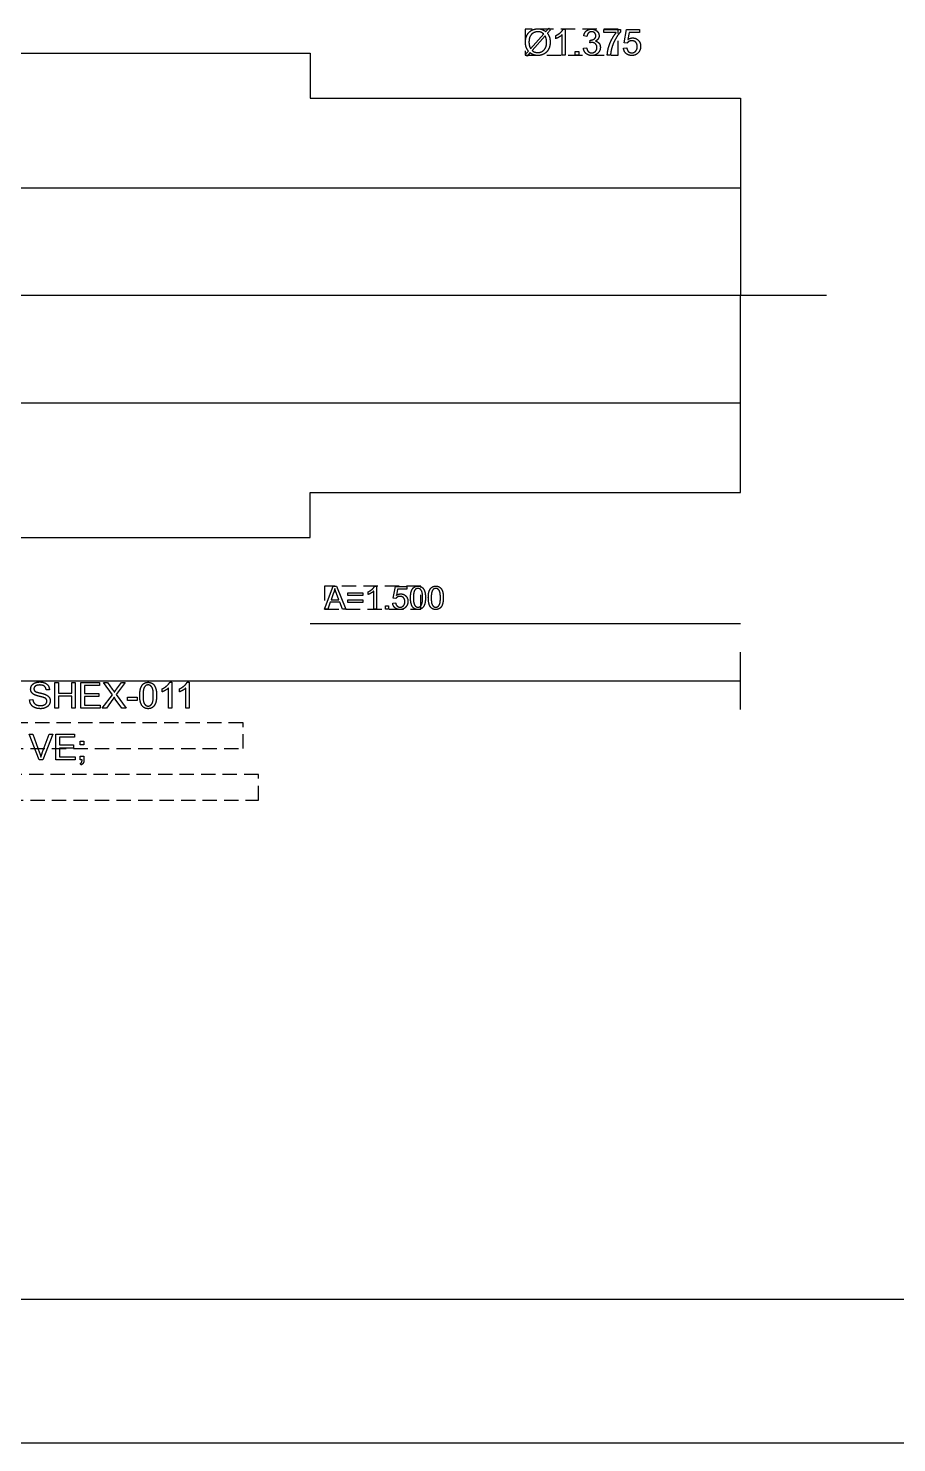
# Model space of a CAD drawing. Header units: millimetres. Extents: x 0 to 340, y 0 to 220.
# Drawn here: x 55.17 to 85.45, y 0 to 49.31 of the extents above; entities that cross this region are included whole.
import ezdxf

# ---------------------------------------------------------------- set-up
doc = ezdxf.new("R2010")
doc.units = ezdxf.units.MM
doc.linetypes.add('DASHED', pattern=[0.75, 0.5, -0.25])
doc.layers.get('0').update_dxf_attribs({"linetype": 'CONTINUOUS'})

msp = doc.modelspace()

# ---------------------------------------------------------------- linework, layer by layer
for p, q in [((73.216, 49.193), (73.32, 49.308)), ((73.32, 49.308), (73.38, 49.257)), ((72.685, 48.597), (73.143, 49.11)), ((73.193, 49.047), (72.737, 48.536)), ((73.38, 49.257), (73.272, 49.135)), ((73.564, 48.946), (73.564, 49.053)), ((73.785, 48.375), (73.785, 49.079)), ((73.824, 49.279), (73.895, 49.279)), ((73.895, 49.279), (73.895, 48.375)), ((74.65, 49.026), (74.539, 49.045)), ((74.746, 48.801), (74.759, 48.898)), ((75.234, 49.157), (75.234, 49.263)), ((75.234, 49.263), (75.817, 49.263)), ((75.675, 49.157), (75.234, 49.157)), ((75.817, 49.263), (75.817, 49.177)), ((75.946, 48.8), (76.033, 49.263)), ((76.033, 49.263), (76.481, 49.263)), ((76.121, 49.157), (76.073, 48.915)), ((76.481, 49.157), (76.121, 49.157)), ((76.481, 49.263), (76.481, 49.157)), ((20, 48.44), (65, 48.44)), ((65, 48.44), (65, 46.875)), ((72.5, 48.39), (72.608, 48.511)), ((72.561, 48.339), (72.5, 48.39)), ((72.664, 48.454), (72.561, 48.339)), ((73.895, 48.375), (73.785, 48.375)), ((74.24, 48.375), (74.24, 48.501)), ((74.24, 48.501), (74.366, 48.501)), ((74.366, 48.375), (74.24, 48.375)), ((74.366, 48.501), (74.366, 48.375)), ((74.528, 48.613), (74.639, 48.627)), ((75.474, 48.375), (75.36, 48.375)), ((75.926, 48.611), (76.042, 48.621)), ((76.05, 48.787), (75.946, 48.8)), ((65, 46.875), (80, 46.875)), ((80, 46.875), (80, 40)), ((20, 43.75), (80, 43.75)), ((17, 40), (83, 40)), ((80, 33.125), (80, 40)), ((20, 36.25), (80, 36.25)), ((65, 31.56), (65, 33.125)), ((65, 33.125), (80, 33.125)), ((20, 31.56), (65, 31.56)), ((65.5, 29.06), (65.807, 29.86)), ((65.819, 29.623), (65.731, 29.389)), ((65.807, 29.86), (65.921, 29.86)), ((66.002, 29.389), (65.919, 29.61)), ((65.921, 29.86), (66.249, 29.06)), ((66.309, 29.53), (66.309, 29.622)), ((66.309, 29.622), (66.838, 29.622)), ((66.838, 29.622), (66.838, 29.53)), ((67.021, 29.568), (67.021, 29.662)), ((67.218, 29.06), (67.218, 29.686)), ((67.253, 29.863), (67.316, 29.863)), ((67.316, 29.863), (67.316, 29.06)), ((67.896, 29.438), (67.973, 29.849)), ((67.973, 29.849), (68.371, 29.849)), ((68.052, 29.755), (68.009, 29.54)), ((68.371, 29.755), (68.052, 29.755)), ((68.371, 29.849), (68.371, 29.755)), ((65.7, 29.302), (65.612, 29.06)), ((66.035, 29.302), (65.7, 29.302)), ((65.731, 29.389), (66.002, 29.389)), ((66.128, 29.06), (66.035, 29.302)), ((66.838, 29.53), (66.309, 29.53)), ((66.309, 29.288), (66.309, 29.379)), ((66.309, 29.379), (66.838, 29.379)), ((66.838, 29.288), (66.309, 29.288)), ((66.838, 29.379), (66.838, 29.288)), ((67.623, 29.06), (67.623, 29.172)), ((67.623, 29.172), (67.735, 29.172)), ((67.735, 29.172), (67.735, 29.06)), ((67.878, 29.27), (67.981, 29.278)), ((67.988, 29.426), (67.896, 29.438)), ((65.612, 29.06), (65.5, 29.06)), ((66.249, 29.06), (66.128, 29.06)), ((67.316, 29.06), (67.218, 29.06)), ((67.735, 29.06), (67.623, 29.06)), ((65, 28.56), (80, 28.56)), ((80, 25.56), (80, 27.56)), ((20, 26.56), (80, 26.56)), ((55.912, 26.251), (55.797, 26.242)), ((56.105, 25.605), (56.105, 26.505)), ((56.105, 26.505), (56.224, 26.505)), ((56.224, 26.505), (56.224, 26.135)), ((56.224, 26.135), (56.692, 26.135)), ((56.692, 26.135), (56.692, 26.505)), ((56.692, 26.505), (56.811, 26.505)), ((56.811, 26.505), (56.811, 25.605)), ((57.012, 25.605), (57.012, 26.505)), ((57.012, 26.505), (57.662, 26.505)), ((57.662, 26.398), (57.131, 26.398)), ((57.131, 26.398), (57.131, 26.123)), ((57.662, 26.505), (57.662, 26.398)), ((58.105, 26.074), (57.798, 26.505)), ((57.798, 26.505), (57.939, 26.505)), ((57.939, 26.505), (58.103, 26.274)), ((58.557, 26.505), (58.241, 26.08)), ((58.246, 26.266), (58.427, 26.505)), ((58.427, 26.505), (58.557, 26.505)), ((59.844, 26.176), (59.844, 26.282)), ((60.065, 25.605), (60.065, 26.309)), ((60.105, 26.508), (60.176, 26.508)), ((60.176, 26.508), (60.176, 25.605)), ((60.45, 26.176), (60.45, 26.282)), ((60.671, 25.605), (60.671, 26.309)), ((60.711, 26.508), (60.782, 26.508)), ((60.782, 26.508), (60.782, 25.605)), ((55.222, 25.894), (55.335, 25.904)), ((56.692, 26.029), (56.224, 26.029)), ((56.224, 26.029), (56.224, 25.605)), ((56.692, 25.605), (56.692, 26.029)), ((57.131, 26.123), (57.629, 26.123)), ((57.629, 26.017), (57.131, 26.017)), ((57.131, 26.017), (57.131, 25.711)), ((57.131, 25.711), (57.683, 25.711)), ((57.629, 26.123), (57.629, 26.017)), ((57.683, 25.711), (57.683, 25.605)), ((57.756, 25.605), (58.105, 26.074)), ((58.125, 25.918), (57.899, 25.605)), ((58.434, 25.605), (58.208, 25.926)), ((58.241, 26.08), (58.582, 25.605)), ((58.629, 25.875), (58.629, 25.986)), ((58.629, 25.986), (58.969, 25.986)), ((58.969, 25.875), (58.629, 25.875)), ((58.969, 25.986), (58.969, 25.875)), ((56.224, 25.605), (56.105, 25.605)), ((56.811, 25.605), (56.692, 25.605)), ((57.683, 25.605), (57.012, 25.605)), ((57.899, 25.605), (57.756, 25.605)), ((58.582, 25.605), (58.434, 25.605)), ((60.176, 25.605), (60.065, 25.605)), ((60.782, 25.605), (60.671, 25.605)), ((55.554, 23.805), (55.206, 24.705)), ((55.206, 24.705), (55.335, 24.705)), ((55.335, 24.705), (55.568, 24.051)), ((55.664, 24.051), (55.907, 24.705)), ((56.029, 24.705), (55.676, 23.805)), ((55.907, 24.705), (56.029, 24.705)), ((56.138, 23.805), (56.138, 24.705)), ((56.138, 24.705), (56.789, 24.705)), ((56.789, 24.705), (56.789, 24.598)), ((56.789, 24.598), (56.257, 24.598)), ((56.257, 24.598), (56.257, 24.323)), ((56.257, 24.323), (56.755, 24.323)), ((56.755, 24.217), (56.257, 24.217)), ((56.257, 24.217), (56.257, 23.911)), ((56.755, 24.323), (56.755, 24.217)), ((56.989, 24.331), (56.989, 24.457)), ((56.989, 24.457), (57.115, 24.457)), ((57.115, 24.331), (56.989, 24.331)), ((57.115, 24.457), (57.115, 24.331)), ((55.676, 23.805), (55.554, 23.805)), ((56.81, 23.805), (56.138, 23.805)), ((56.257, 23.911), (56.81, 23.911)), ((56.81, 23.911), (56.81, 23.805)), ((57.012, 23.627), (56.982, 23.674)), ((56.989, 23.805), (56.989, 23.93)), ((56.989, 23.93), (57.115, 23.93)), ((57.052, 23.805), (56.989, 23.805)), ((57.115, 23.93), (57.115, 23.805)), ((5, 5), (335, 5)), ((0, 0), (340, 0))]:
    msp.add_line(p, q)
at = {"linetype": 'DASHED'}
for p, q in [((75.74, 49.275), (72.5, 49.275)), ((72.5, 49.275), (72.5, 48.375)), ((75.74, 48.375), (75.74, 49.275)), ((72.5, 48.375), (75.74, 48.375)), ((68.86, 29.86), (65.5, 29.86)), ((65.5, 29.86), (65.5, 29.06)), ((68.86, 29.06), (68.86, 29.86)), ((65.5, 29.06), (68.86, 29.06)), ((62.66, 25.1), (20, 25.1)), ((62.66, 24.2), (62.66, 25.1)), ((20, 24.2), (62.66, 24.2)), ((63.2, 23.3), (20, 23.3)), ((63.2, 22.4), (63.2, 23.3)), ((20, 22.4), (63.2, 22.4))]:
    msp.add_line(p, q, dxfattribs=at)
for points in [[(72.507, 48.823), (72.507, 48.962), (72.563, 49.07)], [(72.528, 48.668), (72.507, 48.732), (72.507, 48.823)], [(72.563, 49.07), (72.618, 49.179), (72.718, 49.234)], [(72.718, 49.097), (72.63, 49.006), (72.63, 48.825)], [(72.63, 48.825), (72.63, 48.754), (72.644, 48.699)], [(72.718, 49.234), (72.817, 49.29), (72.94, 49.29)], [(72.94, 49.188), (72.806, 49.188), (72.718, 49.097)], [(72.94, 49.29), (73.022, 49.29), (73.084, 49.269)], [(73.042, 49.172), (72.998, 49.188), (72.94, 49.188)], [(73.143, 49.11), (73.085, 49.155), (73.042, 49.172)], [(73.084, 49.269), (73.145, 49.247), (73.216, 49.193)], [(73.158, 48.556), (73.245, 48.651), (73.245, 48.821)], [(73.245, 48.821), (73.245, 48.949), (73.193, 49.047)], [(73.272, 49.135), (73.325, 49.056), (73.344, 48.998)], [(73.368, 48.824), (73.368, 48.686), (73.312, 48.578)], [(73.344, 48.998), (73.368, 48.92), (73.368, 48.824)], [(73.564, 49.053), (73.657, 49.096), (73.726, 49.158)], [(73.68, 49.003), (73.615, 48.965), (73.564, 48.946)], [(73.785, 49.079), (73.745, 49.041), (73.68, 49.003)], [(73.726, 49.158), (73.795, 49.22), (73.824, 49.279)], [(74.539, 49.045), (74.56, 49.157), (74.632, 49.218)], [(74.632, 49.218), (74.703, 49.279), (74.81, 49.279)], [(74.705, 49.147), (74.662, 49.107), (74.65, 49.026)], [(74.813, 49.188), (74.748, 49.188), (74.705, 49.147)], [(74.759, 48.898), (74.77, 48.897), (74.776, 48.897)], [(74.776, 48.897), (74.847, 48.897), (74.903, 48.934)], [(74.81, 49.279), (74.884, 49.279), (74.946, 49.247)], [(74.919, 49.148), (74.878, 49.188), (74.813, 49.188)], [(74.903, 48.934), (74.96, 48.97), (74.96, 49.047)], [(74.96, 49.047), (74.96, 49.108), (74.919, 49.148)], [(74.946, 49.247), (75.008, 49.215), (75.041, 49.161)], [(75.042, 48.939), (75.011, 48.891), (74.95, 48.862)], [(74.95, 48.862), (75.029, 48.844), (75.074, 48.786)], [(75.041, 49.161), (75.074, 49.106), (75.074, 49.045)], [(75.074, 49.045), (75.074, 48.986), (75.042, 48.939)], [(75.402, 48.632), (75.442, 48.782), (75.516, 48.922)], [(75.516, 48.922), (75.591, 49.061), (75.675, 49.157)], [(75.647, 48.934), (75.562, 48.783), (75.516, 48.622)], [(75.817, 49.177), (75.731, 49.086), (75.647, 48.934)], [(76.117, 48.85), (76.074, 48.826), (76.05, 48.787)], [(76.073, 48.915), (76.154, 48.972), (76.243, 48.972)], [(76.214, 48.874), (76.16, 48.874), (76.117, 48.85)], [(76.353, 48.819), (76.3, 48.874), (76.214, 48.874)], [(76.243, 48.972), (76.361, 48.972), (76.442, 48.89)], [(76.406, 48.67), (76.406, 48.765), (76.353, 48.819)], [(76.442, 48.89), (76.523, 48.808), (76.523, 48.68)], [(72.608, 48.511), (72.548, 48.603), (72.528, 48.668)], [(72.644, 48.699), (72.653, 48.657), (72.685, 48.597)], [(72.787, 48.384), (72.735, 48.402), (72.664, 48.454)], [(72.737, 48.536), (72.784, 48.497), (72.824, 48.482)], [(72.941, 48.36), (72.856, 48.36), (72.787, 48.384)], [(72.824, 48.482), (72.876, 48.462), (72.937, 48.462)], [(72.937, 48.462), (73.071, 48.462), (73.158, 48.556)], [(73.155, 48.415), (73.054, 48.36), (72.941, 48.36)], [(73.312, 48.578), (73.256, 48.47), (73.155, 48.415)], [(74.618, 48.43), (74.539, 48.5), (74.528, 48.613)], [(74.814, 48.359), (74.696, 48.359), (74.618, 48.43)], [(74.639, 48.627), (74.658, 48.533), (74.704, 48.492)], [(74.704, 48.492), (74.749, 48.451), (74.815, 48.451)], [(74.824, 48.813), (74.793, 48.813), (74.746, 48.801)], [(75.032, 48.441), (74.946, 48.359), (74.814, 48.359)], [(74.815, 48.451), (74.893, 48.451), (74.947, 48.505)], [(74.951, 48.764), (74.901, 48.813), (74.824, 48.813)], [(74.947, 48.505), (75, 48.559), (75, 48.638)], [(75, 48.638), (75, 48.714), (74.951, 48.764)], [(75.118, 48.641), (75.118, 48.523), (75.032, 48.441)], [(75.074, 48.786), (75.118, 48.728), (75.118, 48.641)], [(75.36, 48.375), (75.362, 48.481), (75.402, 48.632)], [(75.516, 48.622), (75.483, 48.509), (75.474, 48.375)], [(76.015, 48.428), (75.937, 48.497), (75.926, 48.611)], [(76.215, 48.36), (76.093, 48.36), (76.015, 48.428)], [(76.042, 48.621), (76.055, 48.536), (76.102, 48.493)], [(76.102, 48.493), (76.149, 48.451), (76.215, 48.451)], [(76.215, 48.451), (76.295, 48.451), (76.35, 48.511)], [(76.452, 48.469), (76.365, 48.36), (76.215, 48.36)], [(76.35, 48.511), (76.406, 48.571), (76.406, 48.67)], [(76.523, 48.68), (76.523, 48.558), (76.452, 48.469)], [(65.862, 29.776), (65.847, 29.699), (65.819, 29.623)], [(65.919, 29.61), (65.88, 29.711), (65.862, 29.776)], [(67.021, 29.662), (67.104, 29.701), (67.165, 29.756)], [(67.125, 29.618), (67.067, 29.584), (67.021, 29.568)], [(67.218, 29.686), (67.182, 29.652), (67.125, 29.618)], [(67.165, 29.756), (67.227, 29.811), (67.253, 29.863)], [(68.009, 29.54), (68.081, 29.59), (68.16, 29.59)], [(68.16, 29.59), (68.265, 29.59), (68.337, 29.518)], [(68.5, 29.455), (68.5, 29.596), (68.529, 29.683)], [(68.529, 29.683), (68.558, 29.769), (68.616, 29.816)], [(68.651, 29.725), (68.601, 29.652), (68.601, 29.455)], [(68.616, 29.816), (68.673, 29.863), (68.761, 29.863)], [(68.759, 29.782), (68.692, 29.782), (68.651, 29.725)], [(68.874, 29.717), (68.828, 29.782), (68.759, 29.782)], [(68.761, 29.863), (68.825, 29.863), (68.874, 29.837)], [(68.874, 29.837), (68.922, 29.811), (68.954, 29.763)], [(68.92, 29.455), (68.92, 29.652), (68.874, 29.717)], [(68.954, 29.763), (68.985, 29.714), (69.003, 29.644)], [(69.003, 29.644), (69.021, 29.574), (69.021, 29.455)], [(69.121, 29.455), (69.121, 29.596), (69.15, 29.683)], [(69.15, 29.683), (69.18, 29.769), (69.237, 29.816)], [(69.273, 29.725), (69.222, 29.652), (69.222, 29.455)], [(69.237, 29.816), (69.295, 29.863), (69.382, 29.863)], [(69.381, 29.782), (69.313, 29.782), (69.273, 29.725)], [(69.496, 29.717), (69.45, 29.782), (69.381, 29.782)], [(69.382, 29.863), (69.447, 29.863), (69.495, 29.837)], [(69.495, 29.837), (69.544, 29.811), (69.575, 29.763)], [(69.542, 29.455), (69.542, 29.652), (69.496, 29.717)], [(69.575, 29.763), (69.607, 29.714), (69.625, 29.644)], [(69.625, 29.644), (69.643, 29.574), (69.643, 29.455)], [(67.957, 29.107), (67.888, 29.169), (67.878, 29.27)], [(68.135, 29.046), (68.026, 29.046), (67.957, 29.107)], [(67.981, 29.278), (67.993, 29.203), (68.035, 29.165)], [(68.048, 29.482), (68.01, 29.461), (67.988, 29.426)], [(68.035, 29.165), (68.076, 29.127), (68.135, 29.127)], [(68.134, 29.504), (68.086, 29.504), (68.048, 29.482)], [(68.257, 29.455), (68.21, 29.504), (68.134, 29.504)], [(68.135, 29.127), (68.206, 29.127), (68.255, 29.181)], [(68.345, 29.143), (68.268, 29.046), (68.135, 29.046)], [(68.255, 29.181), (68.304, 29.234), (68.304, 29.322)], [(68.304, 29.322), (68.304, 29.407), (68.257, 29.455)], [(68.337, 29.518), (68.409, 29.445), (68.409, 29.331)], [(68.409, 29.331), (68.409, 29.223), (68.345, 29.143)], [(68.579, 29.129), (68.5, 29.229), (68.5, 29.455)], [(68.761, 29.046), (68.645, 29.046), (68.579, 29.129)], [(68.601, 29.455), (68.601, 29.258), (68.647, 29.192)], [(68.647, 29.192), (68.693, 29.127), (68.761, 29.127)], [(68.761, 29.127), (68.828, 29.127), (68.874, 29.193)], [(68.906, 29.094), (68.848, 29.046), (68.761, 29.046)], [(68.874, 29.193), (68.92, 29.258), (68.92, 29.455)], [(68.992, 29.227), (68.964, 29.141), (68.906, 29.094)], [(69.021, 29.455), (69.021, 29.314), (68.992, 29.227)], [(69.2, 29.129), (69.121, 29.229), (69.121, 29.455)], [(69.382, 29.046), (69.266, 29.046), (69.2, 29.129)], [(69.222, 29.455), (69.222, 29.258), (69.268, 29.192)], [(69.268, 29.192), (69.314, 29.127), (69.382, 29.127)], [(69.382, 29.127), (69.45, 29.127), (69.496, 29.193)], [(69.528, 29.094), (69.47, 29.046), (69.382, 29.046)], [(69.496, 29.193), (69.542, 29.258), (69.542, 29.455)], [(69.614, 29.227), (69.585, 29.141), (69.528, 29.094)], [(69.643, 29.455), (69.643, 29.314), (69.614, 29.227)], [(55.257, 26.272), (55.257, 26.34), (55.295, 26.399)], [(55.288, 26.16), (55.257, 26.21), (55.257, 26.272)], [(55.384, 26.076), (55.32, 26.11), (55.288, 26.16)], [(55.295, 26.399), (55.334, 26.459), (55.408, 26.489)], [(55.421, 26.375), (55.371, 26.336), (55.371, 26.28)], [(55.371, 26.28), (55.371, 26.231), (55.406, 26.2)], [(55.406, 26.2), (55.441, 26.169), (55.586, 26.136)], [(55.408, 26.489), (55.482, 26.52), (55.573, 26.52)], [(55.578, 26.415), (55.47, 26.415), (55.421, 26.375)], [(55.573, 26.52), (55.673, 26.52), (55.75, 26.488)], [(55.735, 26.371), (55.682, 26.415), (55.578, 26.415)], [(55.586, 26.136), (55.731, 26.103), (55.785, 26.079)], [(55.797, 26.242), (55.788, 26.328), (55.735, 26.371)], [(55.75, 26.488), (55.826, 26.456), (55.867, 26.393)], [(55.867, 26.393), (55.909, 26.33), (55.912, 26.251)], [(58.103, 26.274), (58.154, 26.202), (58.175, 26.163)], [(58.175, 26.163), (58.205, 26.212), (58.246, 26.266)], [(59.06, 26.048), (59.06, 26.208), (59.093, 26.305)], [(59.093, 26.305), (59.126, 26.403), (59.191, 26.456)], [(59.231, 26.352), (59.174, 26.27), (59.174, 26.048)], [(59.191, 26.456), (59.256, 26.508), (59.354, 26.508)], [(59.353, 26.417), (59.276, 26.417), (59.231, 26.352)], [(59.482, 26.344), (59.43, 26.417), (59.353, 26.417)], [(59.354, 26.508), (59.426, 26.508), (59.481, 26.479)], [(59.481, 26.479), (59.536, 26.45), (59.571, 26.395)], [(59.534, 26.048), (59.534, 26.271), (59.482, 26.344)], [(59.571, 26.395), (59.607, 26.34), (59.627, 26.261)], [(59.627, 26.261), (59.647, 26.182), (59.647, 26.048)], [(59.844, 26.282), (59.937, 26.326), (60.006, 26.388)], [(59.961, 26.233), (59.896, 26.195), (59.844, 26.176)], [(60.065, 26.309), (60.025, 26.271), (59.961, 26.233)], [(60.006, 26.388), (60.076, 26.45), (60.105, 26.508)], [(60.45, 26.282), (60.543, 26.326), (60.612, 26.388)], [(60.567, 26.233), (60.502, 26.195), (60.45, 26.176)], [(60.671, 26.309), (60.631, 26.271), (60.567, 26.233)], [(60.612, 26.388), (60.682, 26.45), (60.711, 26.508)], [(55.272, 25.732), (55.225, 25.804), (55.222, 25.894)], [(55.401, 25.625), (55.319, 25.661), (55.272, 25.732)], [(55.335, 25.904), (55.342, 25.836), (55.372, 25.793)], [(55.372, 25.793), (55.401, 25.75), (55.462, 25.723)], [(55.558, 26.02), (55.434, 26.05), (55.384, 26.076)], [(55.462, 25.723), (55.524, 25.696), (55.6, 25.696)], [(55.718, 25.976), (55.682, 25.99), (55.558, 26.02)], [(55.6, 25.696), (55.668, 25.696), (55.721, 25.716)], [(55.799, 25.923), (55.775, 25.955), (55.718, 25.976)], [(55.721, 25.716), (55.773, 25.737), (55.798, 25.772)], [(55.897, 25.723), (55.856, 25.66), (55.779, 25.625)], [(55.785, 26.079), (55.864, 26.042), (55.901, 25.987)], [(55.798, 25.772), (55.824, 25.807), (55.824, 25.849)], [(55.824, 25.849), (55.824, 25.891), (55.799, 25.923)], [(55.939, 25.859), (55.939, 25.787), (55.897, 25.723)], [(55.901, 25.987), (55.939, 25.931), (55.939, 25.859)], [(58.168, 25.986), (58.138, 25.937), (58.125, 25.918)], [(58.208, 25.926), (58.189, 25.953), (58.168, 25.986)], [(59.149, 25.683), (59.06, 25.795), (59.06, 26.048)], [(59.354, 25.589), (59.224, 25.589), (59.149, 25.683)], [(59.174, 26.048), (59.174, 25.827), (59.226, 25.754)], [(59.226, 25.754), (59.278, 25.68), (59.354, 25.68)], [(59.354, 25.68), (59.43, 25.68), (59.482, 25.754)], [(59.517, 25.642), (59.453, 25.589), (59.354, 25.589)], [(59.482, 25.754), (59.534, 25.827), (59.534, 26.048)], [(59.615, 25.793), (59.582, 25.695), (59.517, 25.642)], [(59.647, 26.048), (59.647, 25.89), (59.615, 25.793)], [(55.606, 25.589), (55.484, 25.589), (55.401, 25.625)], [(55.779, 25.625), (55.702, 25.589), (55.606, 25.589)], [(55.568, 24.051), (55.597, 23.972), (55.616, 23.903)], [(55.616, 23.903), (55.637, 23.977), (55.664, 24.051)], [(56.982, 23.674), (57.017, 23.689), (57.033, 23.719)], [(57.09, 23.693), (57.066, 23.65), (57.012, 23.627)], [(57.033, 23.719), (57.05, 23.749), (57.052, 23.805)], [(57.115, 23.805), (57.115, 23.735), (57.09, 23.693)]]:
    msp.add_open_spline(points, degree=2)

doc.saveas('drawing.dxf')
